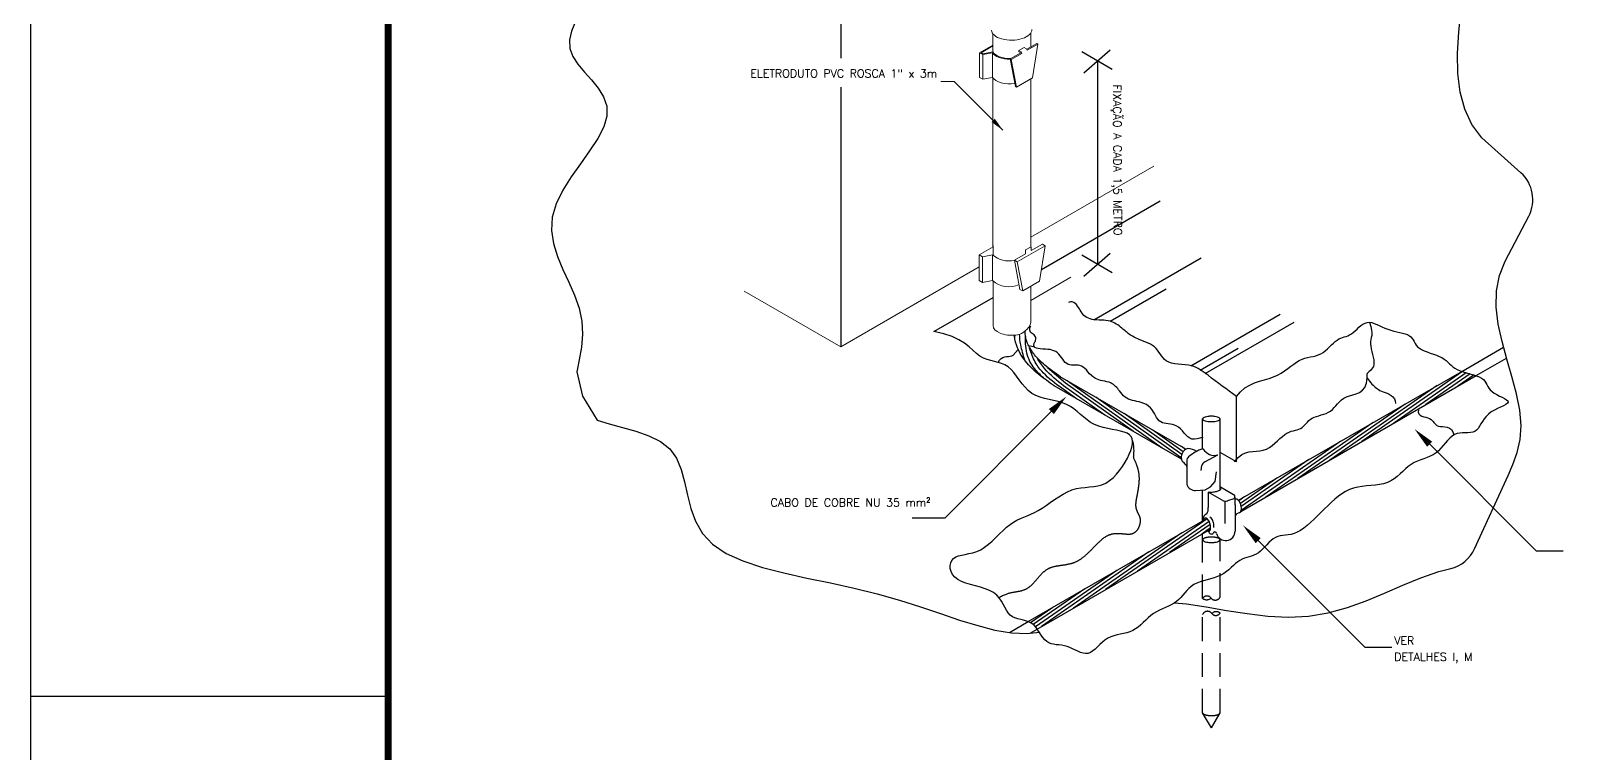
# Paper-space layout 'Layout4' of a CAD drawing. Header units: millimetres. Extents: x 16 to 267, y 19 to 196.
# Drawn here: x 16 to 80.3, y 105.2 to 135.4 of the extents above; entities that cross this region are included whole.
import ezdxf
from ezdxf.enums import TextEntityAlignment as Align

# ---------------------------------------------------------------- set-up
doc = ezdxf.new("R2010")
doc.units = ezdxf.units.MM
doc.linetypes.add('DASHED2', pattern=[9.525, 6.35, -3.175])
doc.linetypes.add('DASHEDX2', pattern=[1.5, 1, -0.5])
doc.layers.get('0').update_dxf_attribs({"lineweight": 25})
for name, color, linetype in [('C01', 1, 'Continuous'), ('C02', 42, 'Continuous'), ('C03', 7, 'Continuous')]:
    doc.layers.add(name, color=color, linetype=linetype)
doc.styles.add('80CL', font='romans.shx', dxfattribs={"height": 2})

psp = doc.layouts.new('Layout4')

# ---------------------------------------------------------------- linework, layer by layer
for p, q in [((16.019, 19.474), (16.019, 195.728)), ((16.019, 107.601), (30.955, 107.601))]:
    psp.add_line(p, q)
at = {"const_width": 0.299}
psp.add_lwpolyline([(30.955, 23.656), (30.955, 191.546), (262.774, 191.546), (262.774, 23.656)], close=True, dxfattribs=at)
at = {"layer": 'C01'}
for p, q in [((61.213, 133.799), (59.943, 134.532)), ((61.132, 134.609), (60.032, 133.64)), ((60.609, 134.148), (60.609, 125.647)), ((61.213, 125.299), (59.943, 126.032)), ((61.132, 126.109), (60.032, 125.139)), ((60.446, 123.336), (64.935, 125.927)), ((61.13, 123.275), (63.468, 124.625)), ((64.498, 121.403), (68.24, 123.563)), ((65.104, 121.09), (68.819, 123.235)), ((64.893, 121.227), (66.479, 122.143)), ((59.259, 120.679), (58.507, 121.324)), ((75.859, 121.164), (71.651, 118.239)), ((76.017, 121.116), (72.989, 119.012)), ((76.179, 121.071), (74.328, 119.785)), ((76.339, 121.025), (75.667, 120.557)), ((59.721, 120.033), (59.109, 120.468)), ((60.914, 119.344), (59.184, 120.573)), ((62.107, 118.655), (59.259, 120.679)), ((63.3, 117.967), (59.334, 120.785)), ((74.795, 120.582), (70.312, 117.466)), ((64.101, 117.556), (60.527, 120.096)), ((73.456, 119.809), (68.973, 116.693)), ((74.431, 119.856), (74.328, 119.785)), ((64.124, 117.699), (61.72, 119.407)), ((72.117, 119.036), (67.634, 115.92)), ((64.183, 117.816), (62.913, 118.718)), ((64.277, 117.908), (64.106, 118.029)), ((70.778, 118.263), (66.608, 115.364)), ((69.44, 117.49), (66.61, 115.523)), ((68.101, 116.717), (66.573, 115.655)), ((66.762, 115.944), (66.508, 115.767)), ((65.188, 115.007), (60.941, 112.055)), ((65.266, 114.904), (62.28, 112.828)), ((65.312, 114.779), (63.618, 113.601)), ((65.327, 114.632), (64.957, 114.374)), ((64.124, 114.425), (59.602, 111.282)), ((62.746, 113.626), (58.263, 110.51)), ((61.407, 112.853), (58.012, 110.492)), ((60.069, 112.08), (57.919, 110.586)), ((58.73, 111.307), (57.806, 110.665))]:
    psp.add_line(p, q, dxfattribs=at)
at = {"layer": 'C01', "linetype": 'DASHED2'}
for p, q in [((75.823, 121.176), (77.575, 122.187)), ((76.427, 120.996), (77.7, 121.731)), ((56.92, 110.262), (57.702, 110.713)), ((57.781, 110.231), (58.081, 110.404))]:
    psp.add_line(p, q, dxfattribs=at)
at = {"layer": 'C01', "linetype": 'DASHEDX2'}
for p, q in [((64.997, 111.682), (64.997, 114.132)), ((65.726, 111.74), (65.726, 114.132)), ((64.997, 106.899), (64.997, 111.016)), ((65.726, 106.899), (65.726, 111.074)), ((65.362, 106.267), (64.997, 106.899)), ((65.362, 106.267), (65.726, 106.899))]:
    psp.add_line(p, q, dxfattribs=at)
at = {"layer": 'C01'}
psp.add_lwpolyline([(63.824, 111.499), (64.316, 111.452), (65.144, 111.328), (65.994, 111.184), (66.856, 111.047), (67.721, 110.942), (68.58, 110.897), (69.423, 110.936), (70.244, 111.077), (71.044, 111.304), (71.827, 111.589), (72.597, 111.909), (73.359, 112.235), (74.115, 112.543), (74.872, 112.806), (75.366, 112.931, 0.227235), (76.362, 113.762), (77.76, 116.818), (77.962, 117.278), (78.141, 117.777), (78.268, 118.32), (78.313, 118.912), (78.255, 119.556), (78.115, 120.24), (77.924, 120.954), (77.712, 121.685), (77.511, 122.422), (77.35, 123.151), (77.261, 123.861), (77.273, 124.539), (77.408, 125.177), (77.643, 125.781), (78.625, 127.666, 0.342423), (78.298, 129.475), (76.671, 130.936), (76.253, 131.502), (75.952, 132.141), (75.758, 132.851), (75.66, 133.628), (75.646, 134.471), (75.703, 135.374), (75.806, 136.325)], format="xyb", dxfattribs=at)
for points in [[(38.78, 135.797), (38.623, 135.401), (38.534, 135.03), (38.542, 134.679), (38.667, 134.343), (38.884, 134.015), (39.157, 133.689), (39.45, 133.358), (39.726, 133.015), (39.951, 132.653), (40.088, 132.267), (40.101, 131.848), (39.968, 131.393), (39.713, 130.905), (39.376, 130.39), (38.995, 129.855), (38.609, 129.304), (38.257, 128.744), (37.977, 128.18), (37.808, 127.619), (37.776, 127.065), (37.863, 126.518), (38.034, 125.976), (38.26, 125.437), (38.506, 124.899), (38.743, 124.361), (38.937, 123.82), (39.057, 123.276), (39.081, 122.728), (39.031, 122.185), (38.938, 121.655), (38.835, 121.151)], [(38.835, 121.151), (39.073, 120.136), (39.688, 119.133), (40.194, 118.976), (40.745, 118.829), (41.309, 118.672), (41.851, 118.485), (42.336, 118.247), (42.73, 117.936), (43.012, 117.54), (43.205, 117.071), (43.344, 116.552), (43.467, 116.004), (43.609, 115.449), (43.806, 114.906), (44.094, 114.399), (44.509, 113.947), (45.077, 113.566), (45.781, 113.249), (46.596, 112.981), (47.494, 112.748), (48.449, 112.535), (49.436, 112.33), (50.427, 112.116), (51.396, 111.881), (52.322, 111.616), (53.202, 111.332), (54.039, 111.048), (54.836, 110.78), (55.594, 110.545), (56.317, 110.362), (57.007, 110.247), (57.666, 110.219), (58.171, 110.273)]]:
    psp.add_lwpolyline(points, dxfattribs=at)
at = {"layer": 'C01', "linetype": 'DASHEDX2'}
for points in [[(64.997, 114.132, -0.236645), (65.014, 114.166, -0.085557), (65.104, 114.212, -0.043156), (65.212, 114.236, -0.031861), (65.362, 114.245, -0.031861), (65.511, 114.236, -0.043156), (65.619, 114.212, -0.085557), (65.709, 114.166, -0.236645), (65.726, 114.132)], [(64.997, 106.899, 0.236645), (65.014, 106.865, 0.085557), (65.104, 106.82, 0.043156), (65.212, 106.796, 0.031861), (65.362, 106.787, 0.031861), (65.511, 106.796, 0.043156), (65.619, 106.82, 0.085557), (65.709, 106.865, 0.236645), (65.726, 106.899, 0.236645)]]:
    psp.add_lwpolyline(points, format="xyb", dxfattribs=at)
for centre, radius, start, end in [((65.177, 111.575), 0.209, 37.13817, 149.23764), ((65.159, 111.894), 0.267, 232.63443, 313.74139), ((65.523, 111.837), 0.225, 217.13817, 334.37216), ((65.2, 110.919), 0.225, 37.13817, 154.37216), ((65.564, 110.862), 0.267, 52.63443, 133.74139), ((65.546, 111.181), 0.209, 217.13817, 329.23764)]:
    psp.add_arc(centre, radius, start, end, dxfattribs=at)
at = {"layer": 'C01'}
psp.add_open_spline([(57.147, 122.584), (57.147, 122.618), (57.147, 122.652), (57.147, 122.686)], degree=3, dxfattribs=at)
psp.add_open_spline([(57.563, 121.65), (57.498, 121.859), (57.39, 122.21), (57.35, 122.578), (57.346, 122.728)], degree=3, knots=[0, 0, 0, 0, 0.145363, 0.2448986, 0.2448986, 0.2448986, 0.2448986], dxfattribs=at)
for points in [[(58.388, 120.861), (58.026, 121.229), (57.678, 121.834), (57.592, 122.63)], [(59.109, 120.468), (58.334, 121.114), (58.003, 121.553), (57.762, 122.144)], [(59.184, 120.573), (58.402, 121.281), (58.075, 121.739)]]:
    psp.add_spline(points, degree=3, dxfattribs=at)
at = {"layer": 'C02', "lineweight": 0}
for p, q in [((56.227, 135.295), (56.227, 134.528)), ((57.809, 135.313), (57.809, 134.732)), ((56.227, 133.438), (56.227, 126.38)), ((57.809, 133.4), (57.809, 126.374)), ((56.236, 126.441), (56.236, 126.03)), ((56.236, 124.95), (56.236, 123.083)), ((57.819, 124.733), (57.819, 123.31))]:
    psp.add_line(p, q, dxfattribs=at)
at = {"layer": 'C02', "lineweight": 0, "ltscale": 1.6}
for p, q in [((54.612, 133.293), (54.05, 133.293)), ((56.651, 131.254), (54.612, 133.293))]:
    psp.add_line(p, q, dxfattribs=at)
at = {"layer": 'C02'}
for p, q in [((58.257, 125.433), (63.226, 128.302)), ((53.763, 122.839), (56.236, 124.267)), ((57.978, 122.19), (57.729, 122.241)), ((64.297, 117.919), (59.047, 120.95)), ((66.49, 115.787), (75.823, 121.176)), ((66.591, 115.317), (76.427, 120.996)), ((64.109, 117.499), (58.791, 120.57)), ((66.405, 117.389), (66.405, 120.126)), ((54.216, 115.037), (58.671, 119.492)), ((64.997, 117.938), (64.997, 119.187)), ((65.726, 116.223), (65.726, 119.187)), ((65.082, 117.393), (65.635, 117.683)), ((66.405, 117.389), (65.726, 117.781)), ((78.94, 113.674), (74.485, 118.129)), ((64.335, 117.435), (64.335, 116.446)), ((64.935, 117.029), (64.96, 117.245)), ((64.997, 114.925), (64.997, 116.215)), ((65.224, 116.122), (65.224, 115.484)), ((65.81, 115.786), (65.234, 116.122)), ((66.284, 116.02), (65.741, 116.329)), ((65.918, 115.748), (65.918, 114.821)), ((66.045, 115.77), (66.313, 115.867)), ((66.349, 115.601), (66.349, 115.922)), ((66.349, 115.601), (66.349, 114.499)), ((54.216, 115.037), (52.862, 115.037)), ((57.702, 110.713), (65.166, 115.023)), ((58.081, 110.404), (65.321, 114.584)), ((64.997, 114.132), (64.997, 114.397)), ((71.772, 109.645), (67.318, 114.099)), ((78.94, 113.674), (80.065, 113.674)), ((71.772, 109.645), (72.897, 109.645))]:
    psp.add_line(p, q, dxfattribs=at)
for points in [[(66.405, 120.126), (66.578, 120.326), (66.766, 120.48), (66.964, 120.598), (67.168, 120.689), (67.374, 120.76), (67.576, 120.821), (67.772, 120.879), (67.955, 120.943), (68.124, 121.02), (68.279, 121.107), (68.421, 121.201), (68.555, 121.298), (68.681, 121.393), (68.801, 121.483), (68.918, 121.564), (69.034, 121.632), (69.151, 121.684), (69.268, 121.723), (69.384, 121.753), (69.499, 121.779), (69.612, 121.803), (69.722, 121.83), (69.829, 121.864), (69.932, 121.909), (70.03, 121.968), (70.123, 122.039), (70.212, 122.116), (70.298, 122.198), (70.38, 122.279), (70.461, 122.357), (70.539, 122.427), (70.616, 122.486), (70.691, 122.531), (70.766, 122.565), (70.841, 122.591), (70.915, 122.614), (70.989, 122.637), (71.063, 122.663), (71.138, 122.697), (71.214, 122.742), (71.291, 122.801), (71.369, 122.87), (71.448, 122.944), (71.529, 123.018), (71.612, 123.088), (71.698, 123.149), (71.786, 123.195), (71.876, 123.222), (71.97, 123.227), (72.067, 123.212), (72.168, 123.181), (72.272, 123.138), (72.38, 123.088), (72.492, 123.035), (72.609, 122.982), (72.731, 122.934), (72.857, 122.894), (72.986, 122.861), (73.113, 122.832), (73.237, 122.805), (73.355, 122.777), (73.463, 122.747), (73.559, 122.711), (73.639, 122.667), (73.703, 122.615), (73.754, 122.554), (73.797, 122.488), (73.836, 122.418), (73.876, 122.346), (73.923, 122.276), (73.982, 122.207), (74.056, 122.144), (74.15, 122.087), (74.26, 122.036), (74.382, 121.988), (74.51, 121.943), (74.641, 121.898), (74.768, 121.852), (74.888, 121.803), (74.996, 121.749), (75.089, 121.69), (75.169, 121.627), (75.24, 121.561), (75.309, 121.494), (75.378, 121.428), (75.453, 121.363), (75.538, 121.303), (75.637, 121.248), (75.754, 121.199), (75.885, 121.155), (76.023, 121.114), (76.165, 121.075), (76.304, 121.036), (76.435, 120.994), (76.553, 120.948), (76.652, 120.895), (76.73, 120.835), (76.789, 120.769), (76.835, 120.698), (76.875, 120.624), (76.915, 120.549), (76.96, 120.473), (77.017, 120.4), (77.091, 120.329), (77.185, 120.264), (77.293, 120.202), (77.408, 120.145), (77.519, 120.091), (77.619, 120.039), (77.699, 119.989), (77.75, 119.94), (77.764, 119.892), (77.734, 119.843), (77.667, 119.794), (77.57, 119.741), (77.452, 119.685), (77.322, 119.623), (77.188, 119.554), (77.058, 119.477), (76.941, 119.39), (76.843, 119.293), (76.761, 119.189), (76.691, 119.083), (76.63, 118.979), (76.572, 118.881), (76.513, 118.792), (76.449, 118.719), (76.375, 118.664), (76.288, 118.631), (76.19, 118.614), (76.084, 118.609), (75.971, 118.608), (75.856, 118.607), (75.741, 118.598), (75.628, 118.576), (75.52, 118.536), (75.419, 118.472), (75.325, 118.389), (75.233, 118.291), (75.143, 118.184), (75.052, 118.072), (74.958, 117.962), (74.858, 117.859), (74.751, 117.767), (74.634, 117.691), (74.509, 117.628), (74.379, 117.573), (74.244, 117.523), (74.109, 117.474), (73.974, 117.421), (73.842, 117.36), (73.714, 117.287), (73.593, 117.2), (73.476, 117.101), (73.361, 116.995), (73.245, 116.888), (73.126, 116.783), (73, 116.685), (72.866, 116.599), (72.72, 116.529), (72.562, 116.479), (72.392, 116.444), (72.214, 116.421), (72.03, 116.404), (71.844, 116.387), (71.658, 116.367), (71.476, 116.337), (71.299, 116.294), (71.131, 116.233), (70.971, 116.154), (70.817, 116.061), (70.668, 115.954), (70.522, 115.835), (70.378, 115.707), (70.236, 115.571), (70.092, 115.429), (69.947, 115.284), (69.801, 115.138), (69.654, 114.995), (69.508, 114.858), (69.364, 114.732), (69.222, 114.619), (69.083, 114.523), (68.949, 114.447), (68.819, 114.394), (68.694, 114.36), (68.574, 114.338), (68.459, 114.324), (68.348, 114.313), (68.241, 114.297), (68.139, 114.273), (68.041, 114.234), (67.946, 114.176), (67.855, 114.104), (67.766, 114.02), (67.679, 113.929), (67.592, 113.837), (67.504, 113.747), (67.416, 113.665), (67.325, 113.593), (67.231, 113.537), (67.135, 113.492), (67.038, 113.456), (66.94, 113.425), (66.842, 113.395), (66.745, 113.362), (66.649, 113.323), (66.555, 113.273), (66.464, 113.21), (66.375, 113.137), (66.284, 113.056), (66.191, 112.971), (66.093, 112.885), (65.989, 112.802), (65.877, 112.723), (65.754, 112.654), (65.62, 112.595), (65.478, 112.545), (65.331, 112.502), (65.181, 112.46), (65.033, 112.418), (64.89, 112.373), (64.755, 112.321), (64.632, 112.259), (64.523, 112.185), (64.426, 112.101), (64.337, 112.01), (64.253, 111.914), (64.171, 111.818), (64.088, 111.724), (64.001, 111.635), (63.906, 111.554), (63.8, 111.483), (63.686, 111.42), (63.566, 111.363), (63.441, 111.307), (63.314, 111.252), (63.187, 111.192), (63.063, 111.127), (62.944, 111.052), (62.831, 110.967), (62.723, 110.873), (62.619, 110.775), (62.515, 110.675), (62.412, 110.578), (62.305, 110.486), (62.195, 110.405), (62.079, 110.337), (61.955, 110.285), (61.825, 110.245), (61.691, 110.213), (61.555, 110.185), (61.419, 110.156), (61.285, 110.121), (61.155, 110.076), (61.031, 110.017), (60.915, 109.94), (60.805, 109.851), (60.701, 109.755), (60.6, 109.658), (60.502, 109.567), (60.405, 109.487), (60.308, 109.425), (60.209, 109.387), (60.107, 109.377), (60.003, 109.392), (59.896, 109.425), (59.787, 109.471), (59.676, 109.525), (59.563, 109.581), (59.448, 109.633), (59.333, 109.675), (59.216, 109.705), (59.1, 109.724), (58.985, 109.737), (58.873, 109.749), (58.765, 109.764), (58.662, 109.788), (58.566, 109.824), (58.478, 109.878), (58.398, 109.952), (58.324, 110.043), (58.254, 110.145), (58.184, 110.253), (58.112, 110.362), (58.036, 110.465), (57.952, 110.558), (57.858, 110.636), (57.752, 110.695), (57.637, 110.738), (57.515, 110.771), (57.392, 110.8), (57.27, 110.831), (57.153, 110.869), (57.045, 110.919), (56.95, 110.988), (56.869, 111.08), (56.798, 111.189), (56.731, 111.312), (56.663, 111.442), (56.587, 111.574), (56.498, 111.703), (56.389, 111.823), (56.255, 111.928), (56.093, 112.015), (55.908, 112.086), (55.707, 112.148), (55.499, 112.204), (55.293, 112.26), (55.095, 112.32), (54.915, 112.389), (54.76, 112.472), (54.636, 112.573), (54.544, 112.687), (54.482, 112.81), (54.45, 112.935), (54.446, 113.058), (54.468, 113.173), (54.516, 113.275), (54.589, 113.358), (54.684, 113.419), (54.799, 113.463), (54.93, 113.496), (55.075, 113.524), (55.23, 113.554), (55.391, 113.593), (55.556, 113.646), (55.721, 113.721), (55.884, 113.822), (56.044, 113.945), (56.201, 114.083), (56.356, 114.23), (56.508, 114.379), (56.657, 114.524), (56.805, 114.66), (56.95, 114.778), (57.093, 114.876), (57.236, 114.955), (57.378, 115.023), (57.522, 115.082), (57.667, 115.14), (57.815, 115.202), (57.968, 115.271), (58.125, 115.355), (58.288, 115.455), (58.457, 115.569), (58.63, 115.691), (58.806, 115.815), (58.986, 115.935), (59.168, 116.047), (59.351, 116.143), (59.536, 116.219), (59.72, 116.272), (59.903, 116.305), (60.085, 116.327), (60.265, 116.343), (60.442, 116.363), (60.614, 116.392), (60.783, 116.438), (60.946, 116.508), (61.103, 116.606), (61.253, 116.731), (61.394, 116.875), (61.526, 117.035), (61.646, 117.204), (61.754, 117.377), (61.849, 117.549), (61.929, 117.714), (61.993, 117.868), (62.039, 118.01), (62.065, 118.139), (62.071, 118.256), (62.053, 118.359), (62.01, 118.45), (61.941, 118.526), (61.844, 118.589), (61.717, 118.639), (61.567, 118.679), (61.398, 118.714), (61.216, 118.747), (61.027, 118.783), (60.837, 118.827), (60.651, 118.882), (60.476, 118.952), (60.315, 119.042), (60.166, 119.146), (60.026, 119.259), (59.89, 119.378), (59.754, 119.496), (59.615, 119.608), (59.469, 119.71), (59.311, 119.796), (59.14, 119.862), (58.958, 119.914), (58.769, 119.957), (58.577, 119.997), (58.386, 120.041), (58.199, 120.094), (58.022, 120.164), (57.858, 120.255), (57.71, 120.372), (57.575, 120.509), (57.451, 120.66), (57.333, 120.818), (57.219, 120.974), (57.105, 121.122), (56.988, 121.255), (56.864, 121.365), (56.732, 121.447), (56.591, 121.507), (56.444, 121.552), (56.293, 121.589), (56.14, 121.626), (55.987, 121.671), (55.836, 121.731), (55.689, 121.813), (55.546, 121.923), (55.398, 122.055), (55.233, 122.2), (55.04, 122.35), (54.808, 122.497), (54.526, 122.633), (54.182, 122.749), (53.763, 122.839)], [(71.97, 123.227), (72.028, 123.05), (72.058, 122.904), (72.067, 122.782), (72.061, 122.679), (72.046, 122.587), (72.029, 122.502), (72.015, 122.417), (72.01, 122.326), (72.019, 122.224), (72.039, 122.114), (72.066, 121.999), (72.096, 121.881), (72.124, 121.766), (72.146, 121.655), (72.157, 121.552), (72.154, 121.461), (72.133, 121.384), (72.098, 121.319), (72.054, 121.265), (72.005, 121.217), (71.955, 121.174), (71.911, 121.132), (71.876, 121.09), (71.855, 121.045), (71.852, 120.994), (71.865, 120.939), (71.892, 120.88), (71.928, 120.82), (71.973, 120.761), (72.022, 120.702), (72.073, 120.647), (72.122, 120.596), (72.169, 120.551), (72.213, 120.511), (72.257, 120.475), (72.302, 120.442), (72.352, 120.412), (72.406, 120.382), (72.468, 120.354), (72.539, 120.324), (72.62, 120.293), (72.706, 120.258), (72.794, 120.216), (72.877, 120.166), (72.95, 120.104), (73.009, 120.029), (73.048, 119.938), (73.062, 119.828)], [(56.444, 121.552), (56.505, 121.648), (56.574, 121.714), (56.648, 121.756), (56.724, 121.779), (56.802, 121.792), (56.878, 121.8), (56.95, 121.809), (57.017, 121.827), (57.076, 121.857), (57.29, 122.095)], [(66.331, 117.394), (66.478, 117.576), (66.629, 117.698), (66.783, 117.774), (66.937, 117.814), (67.091, 117.832), (67.242, 117.84), (67.388, 117.849), (67.528, 117.874), (67.66, 117.923), (67.785, 117.992), (67.904, 118.078), (68.017, 118.173), (68.124, 118.272), (68.228, 118.369), (68.328, 118.459), (68.425, 118.536), (68.52, 118.595), (68.613, 118.639), (68.702, 118.671), (68.789, 118.696), (68.871, 118.717), (68.948, 118.737), (69.021, 118.761), (69.088, 118.792), (69.149, 118.833), (69.207, 118.883), (69.262, 118.939), (69.317, 118.998), (69.375, 119.058), (69.436, 119.116), (69.504, 119.171), (69.579, 119.219), (69.664, 119.259), (69.756, 119.293), (69.854, 119.323), (69.955, 119.353), (70.056, 119.384), (70.155, 119.42), (70.25, 119.464), (70.338, 119.518), (70.418, 119.584), (70.493, 119.659), (70.565, 119.741), (70.638, 119.824), (70.716, 119.907), (70.802, 119.984), (70.899, 120.053), (71.011, 120.111), (71.139, 120.155), (71.277, 120.194), (71.417, 120.238), (71.551, 120.298), (71.671, 120.384), (71.77, 120.507), (71.839, 120.677), (71.87, 120.905)], [(74.017, 119.574), (74.009, 119.476), (74.034, 119.402), (74.086, 119.348), (74.156, 119.309), (74.238, 119.279), (74.324, 119.255), (74.408, 119.232), (74.483, 119.204), (74.542, 119.169), (74.589, 119.127), (74.628, 119.082), (74.663, 119.035), (74.699, 118.99), (74.739, 118.95), (74.789, 118.916), (74.852, 118.891), (74.932, 118.877), (75.024, 118.868), (75.121, 118.857), (75.219, 118.836), (75.312, 118.8), (75.393, 118.741), (75.457, 118.651), (75.497, 118.525)], [(56.486, 111.716), (56.539, 111.748), (56.589, 111.775), (56.635, 111.799), (56.679, 111.819), (56.719, 111.837), (56.756, 111.852), (56.792, 111.865), (56.825, 111.876), (56.856, 111.887), (56.886, 111.896), (56.914, 111.904), (56.941, 111.911), (56.967, 111.918), (56.993, 111.924), (57.017, 111.93), (57.042, 111.935), (57.066, 111.94), (57.089, 111.944), (57.113, 111.949), (57.136, 111.953), (57.16, 111.957), (57.183, 111.961), (57.205, 111.965), (57.228, 111.969), (57.25, 111.972), (57.272, 111.976), (57.294, 111.98), (57.316, 111.984), (57.337, 111.988), (57.358, 111.992), (57.379, 111.997), (57.4, 112.002), (57.42, 112.007), (57.44, 112.012), (57.46, 112.017), (57.48, 112.023), (57.499, 112.029), (57.519, 112.036), (57.538, 112.043), (57.556, 112.05), (57.575, 112.058), (57.593, 112.066), (57.611, 112.075), (57.629, 112.084), (57.646, 112.094), (57.663, 112.104), (57.68, 112.114), (57.697, 112.125), (57.714, 112.136), (57.73, 112.147), (57.746, 112.159), (57.762, 112.172), (57.778, 112.184), (57.794, 112.197), (57.809, 112.21), (57.825, 112.224), (57.84, 112.238), (57.855, 112.252), (57.87, 112.266), (57.885, 112.281), (57.9, 112.295), (57.914, 112.31), (57.929, 112.325), (57.943, 112.341), (57.957, 112.356), (57.972, 112.372), (57.986, 112.387), (58, 112.403), (58.014, 112.419), (58.028, 112.435), (58.042, 112.451), (58.055, 112.467), (58.069, 112.483), (58.083, 112.5), (58.097, 112.516), (58.111, 112.532), (58.124, 112.548), (58.138, 112.564), (58.152, 112.58), (58.166, 112.596), (58.18, 112.612), (58.194, 112.627), (58.208, 112.643), (58.222, 112.658), (58.236, 112.674), (58.25, 112.689), (58.264, 112.704), (58.278, 112.719), (58.292, 112.733), (58.307, 112.747), (58.321, 112.762), (58.336, 112.775), (58.351, 112.789), (58.366, 112.802), (58.381, 112.815), (58.396, 112.828), (58.411, 112.84), (58.427, 112.852), (58.442, 112.864), (58.458, 112.875), (58.474, 112.886), (58.49, 112.896), (58.506, 112.907), (58.523, 112.916), (58.539, 112.926), (58.556, 112.934), (58.573, 112.943), (58.59, 112.951), (58.608, 112.959), (58.625, 112.966), (58.643, 112.973), (58.661, 112.98), (58.679, 112.986), (58.697, 112.992), (58.715, 112.998), (58.734, 113.004), (58.753, 113.009), (58.771, 113.014), (58.79, 113.018), (58.809, 113.023), (58.829, 113.027), (58.848, 113.031), (58.868, 113.035), (58.887, 113.039), (58.907, 113.042), (58.927, 113.046), (58.947, 113.049), (58.967, 113.052), (58.987, 113.055), (59.007, 113.058), (59.027, 113.061), (59.048, 113.064), (59.068, 113.067), (59.089, 113.07), (59.11, 113.073), (59.13, 113.076), (59.151, 113.079), (59.172, 113.082), (59.193, 113.085), (59.214, 113.088), (59.235, 113.091), (59.256, 113.094), (59.277, 113.098), (59.298, 113.101), (59.319, 113.105), (59.34, 113.109), (59.361, 113.113), (59.382, 113.117), (59.404, 113.122), (59.425, 113.127), (59.446, 113.132), (59.467, 113.137), (59.488, 113.142), (59.509, 113.148), (59.531, 113.154), (59.552, 113.161), (59.573, 113.167), (59.594, 113.174), (59.615, 113.182), (59.636, 113.19), (59.657, 113.198), (59.678, 113.206), (59.699, 113.216), (59.719, 113.225), (59.74, 113.235), (59.761, 113.245), (59.781, 113.256), (59.802, 113.267), (59.822, 113.279), (59.843, 113.291), (59.863, 113.304), (59.883, 113.317), (59.904, 113.33), (59.924, 113.344), (59.944, 113.359), (59.964, 113.373), (59.984, 113.389), (60.004, 113.404), (60.023, 113.42), (60.043, 113.436), (60.063, 113.452), (60.082, 113.469), (60.102, 113.486), (60.121, 113.503), (60.141, 113.521), (60.16, 113.539), (60.18, 113.557), (60.199, 113.575), (60.218, 113.593), (60.237, 113.611), (60.256, 113.63), (60.275, 113.649), (60.294, 113.668), (60.313, 113.687), (60.332, 113.706), (60.351, 113.725), (60.37, 113.744), (60.389, 113.763), (60.407, 113.782), (60.426, 113.801), (60.445, 113.82), (60.463, 113.839), (60.482, 113.858), (60.5, 113.877), (60.519, 113.896), (60.537, 113.914), (60.556, 113.933), (60.574, 113.951), (60.593, 113.969), (60.611, 113.987), (60.629, 114.005), (60.648, 114.023), (60.666, 114.04), (60.684, 114.057), (60.702, 114.074), (60.721, 114.091), (60.739, 114.107), (60.757, 114.123), (60.775, 114.138), (60.793, 114.154), (60.811, 114.168), (60.829, 114.183), (60.848, 114.197), (60.866, 114.211), (60.884, 114.224), (60.902, 114.237), (60.92, 114.249), (60.938, 114.261), (60.956, 114.272), (60.974, 114.283), (60.992, 114.293), (61.01, 114.303), (61.028, 114.312), (61.046, 114.321), (61.064, 114.329), (61.082, 114.337), (61.1, 114.344), (61.118, 114.35), (61.136, 114.357), (61.154, 114.362), (61.172, 114.368), (61.19, 114.373), (61.207, 114.377), (61.225, 114.381), (61.243, 114.385), (61.261, 114.388), (61.278, 114.391), (61.296, 114.393), (61.314, 114.395), (61.331, 114.397), (61.349, 114.399), (61.366, 114.4), (61.384, 114.401), (61.401, 114.401), (61.418, 114.402), (61.435, 114.402), (61.452, 114.402), (61.469, 114.402), (61.486, 114.401), (61.503, 114.401), (61.52, 114.4), (61.537, 114.399), (61.554, 114.398), (61.57, 114.397), (61.587, 114.396), (61.603, 114.394), (61.619, 114.393), (61.635, 114.391), (61.651, 114.39), (61.667, 114.388), (61.683, 114.387), (61.699, 114.385), (61.714, 114.384), (61.73, 114.382), (61.745, 114.381), (61.76, 114.379), (61.775, 114.378), (61.79, 114.377), (61.805, 114.375), (61.82, 114.374), (61.835, 114.374), (61.849, 114.373), (61.863, 114.372), (61.877, 114.372), (61.891, 114.372), (61.905, 114.372), (61.919, 114.372), (61.932, 114.373), (61.945, 114.373), (61.959, 114.374), (61.972, 114.376), (61.984, 114.377), (61.997, 114.379), (62.01, 114.381), (62.022, 114.384), (62.034, 114.387), (62.046, 114.39), (62.058, 114.394), (62.069, 114.397), (62.08, 114.402), (62.092, 114.406), (62.103, 114.411), (62.113, 114.416), (62.124, 114.422), (62.134, 114.428), (62.145, 114.434), (62.155, 114.44), (62.164, 114.447), (62.174, 114.454), (62.183, 114.461), (62.193, 114.468), (62.202, 114.476), (62.211, 114.484), (62.219, 114.492), (62.228, 114.501), (62.236, 114.509), (62.244, 114.518), (62.252, 114.527), (62.26, 114.537), (62.267, 114.546), (62.274, 114.556), (62.281, 114.565), (62.288, 114.575), (62.295, 114.585), (62.301, 114.596), (62.308, 114.606), (62.314, 114.617), (62.319, 114.627), (62.325, 114.638), (62.331, 114.649), (62.336, 114.66), (62.341, 114.671), (62.346, 114.682), (62.35, 114.693), (62.355, 114.704), (62.359, 114.715), (62.363, 114.727), (62.367, 114.738), (62.37, 114.749), (62.374, 114.761), (62.377, 114.772), (62.38, 114.784), (62.383, 114.795), (62.385, 114.806), (62.388, 114.818), (62.39, 114.829), (62.392, 114.84), (62.393, 114.851), (62.395, 114.863), (62.396, 114.874), (62.397, 114.885), (62.398, 114.896), (62.398, 114.907), (62.399, 114.917), (62.399, 114.928), (62.399, 114.939), (62.399, 114.949), (62.398, 114.959), (62.398, 114.969), (62.397, 114.98), (62.396, 114.989), (62.395, 114.999), (62.393, 115.009), (62.391, 115.019), (62.39, 115.028), (62.388, 115.037), (62.385, 115.046), (62.383, 115.056), (62.38, 115.065), (62.378, 115.073), (62.375, 115.082), (62.372, 115.091), (62.369, 115.1), (62.366, 115.108), (62.362, 115.117), (62.359, 115.125), (62.355, 115.133), (62.352, 115.142), (62.348, 115.15), (62.344, 115.158), (62.34, 115.167), (62.336, 115.175), (62.332, 115.183), (62.328, 115.191), (62.324, 115.2), (62.32, 115.208), (62.316, 115.216), (62.312, 115.224), (62.308, 115.233), (62.303, 115.241), (62.299, 115.249), (62.295, 115.258), (62.291, 115.266), (62.287, 115.275), (62.283, 115.283), (62.279, 115.292), (62.275, 115.301), (62.271, 115.31), (62.267, 115.319), (62.263, 115.328), (62.259, 115.337), (62.255, 115.346), (62.252, 115.356), (62.248, 115.365), (62.245, 115.375), (62.241, 115.385), (62.238, 115.394), (62.235, 115.405), (62.232, 115.415), (62.23, 115.425), (62.227, 115.436), (62.224, 115.447), (62.222, 115.458), (62.22, 115.469), (62.218, 115.48), (62.216, 115.492), (62.215, 115.503), (62.213, 115.515), (62.212, 115.528), (62.211, 115.54), (62.21, 115.553), (62.21, 115.566), (62.209, 115.579), (62.209, 115.592), (62.209, 115.606), (62.21, 115.62), (62.21, 115.634), (62.211, 115.648), (62.212, 115.663), (62.213, 115.678), (62.214, 115.693), (62.216, 115.708), (62.218, 115.724), (62.22, 115.739), (62.222, 115.755), (62.224, 115.772), (62.226, 115.788), (62.229, 115.805), (62.232, 115.821), (62.234, 115.838), (62.237, 115.856), (62.24, 115.873), (62.243, 115.891), (62.246, 115.908), (62.25, 115.926), (62.253, 115.944), (62.257, 115.963), (62.26, 115.981), (62.263, 116), (62.267, 116.018), (62.271, 116.037), (62.274, 116.056), (62.278, 116.075), (62.281, 116.094), (62.285, 116.114), (62.289, 116.133), (62.292, 116.153), (62.296, 116.172), (62.299, 116.192), (62.303, 116.212), (62.306, 116.232), (62.31, 116.252), (62.313, 116.272), (62.316, 116.293), (62.319, 116.313), (62.322, 116.333), (62.325, 116.354), (62.328, 116.374), (62.331, 116.395), (62.333, 116.415), (62.336, 116.436), (62.338, 116.457), (62.34, 116.478), (62.342, 116.498), (62.344, 116.519), (62.346, 116.54), (62.347, 116.561), (62.348, 116.582), (62.349, 116.603), (62.35, 116.624), (62.351, 116.644), (62.351, 116.665), (62.351, 116.686), (62.351, 116.707), (62.351, 116.728), (62.35, 116.749), (62.349, 116.769), (62.348, 116.79), (62.347, 116.811), (62.345, 116.832), (62.343, 116.852), (62.341, 116.873), (62.338, 116.894), (62.335, 116.914), (62.332, 116.935), (62.329, 116.955), (62.325, 116.976), (62.321, 116.996), (62.317, 117.017), (62.312, 117.037), (62.308, 117.057), (62.303, 117.078), (62.297, 117.098), (62.292, 117.119), (62.286, 117.139), (62.279, 117.159), (62.273, 117.179), (62.266, 117.2), (62.259, 117.22), (62.252, 117.24), (62.245, 117.26), (62.237, 117.281), (62.229, 117.301), (62.22, 117.321), (62.212, 117.341), (62.203, 117.362), (62.194, 117.382), (62.184, 117.402), (62.175, 117.422), (62.165, 117.442), (62.154, 117.463), (62.145, 117.484), (62.135, 117.505), (62.127, 117.529), (62.12, 117.554), (62.116, 117.582), (62.113, 117.613), (62.114, 117.648), (62.117, 117.687), (62.122, 117.733), (62.127, 117.787), (62.129, 117.853), (62.127, 117.932), (62.118, 118.028), (62.101, 118.142), (62.074, 118.277)], [(64.7, 116.198), (64.91, 116.207), (65.103, 116.225), (65.322, 116.353), (65.524, 116.573), (65.579, 116.976)]]:
    psp.add_lwpolyline(points, dxfattribs=at)
psp.add_lwpolyline([(64.997, 119.187, 0.236645), (65.014, 119.153, 0.085557), (65.104, 119.107, 0.043156), (65.212, 119.084, 0.031861), (65.362, 119.074, 0.031861), (65.511, 119.084, 0.043156), (65.619, 119.107, 0.085557), (65.709, 119.153, 0.236645), (65.726, 119.187, 0.236645), (65.709, 119.221, 0.085557), (65.619, 119.267, 0.043156), (65.511, 119.29, 0.031861), (65.362, 119.3, 0.031861), (65.212, 119.29, 0.043156), (65.104, 119.267, 0.085557), (65.014, 119.221, 0.236645)], format="xyb", close=True, dxfattribs=at)
for points in [[(64.257, 117.893, 0.057952), (64.202, 117.841, 0.068674), (64.138, 117.736, 0.068674), (64.104, 117.617, 0.094064), (64.11, 117.495, 0.032944)], [(64.375, 117.944, 0.138403), (64.257, 117.893, 0.080567)], [(64.11, 117.495, 0.023838), (64.117, 117.474, 0.202617)], [(64.997, 114.132, 0.236645), (65.014, 114.098, 0.085557), (65.104, 114.053, 0.043156), (65.212, 114.029, 0.031861), (65.362, 114.02, 0.031861), (65.511, 114.029, 0.043156), (65.619, 114.053, 0.085557), (65.709, 114.098, 0.236645), (65.726, 114.132)]]:
    psp.add_lwpolyline(points, format="xyb", dxfattribs=at)
for centre, radius, start, end in [((64.365, 117.232), 0.712, 57.34148, 89.23023), ((65.569, 116.266), 1.767, 108.87164, 130.97269), ((65.004, 117.917), 0.0216, 30.67725, 108.87164), ((65.489, 118.205), 0.542, 210.67725, 285.59136), ((64.292, 117.527), 0.182, 196.97744, 231.09017), ((63.88, 116.972), 0.509, 26.02537, 54.27646), ((64.551, 117.437), 0.216, 130.97269, 180.38574), ((65.242, 117.136), 0.302, 121.80187, 158.9528), ((64.687, 116.57), 0.373, 199.55169, 272.0083), ((65.234, 117.892), 1.77, 269.6946, 270), ((65.234, 117.892), 1.77, 270, 277.0835), ((65.333, 117.09), 0.962, 277.0835, 286.69924), ((65.484, 116.589), 0.439, 286.69924, 305.91446), ((65.484, 115.974), 0.439, 54.08554, 56.43687), ((65.706, 116.281), 0.0591, 0, 54.08554), ((65.706, 116.281), 0.0591, 305.91446, 360), ((65.942, 115.992), 0.245, 237.34405, 294.82251), ((66.266, 115.938), 0.0839, 303.27358, 77.87146), ((66.396, 115.754), 0.0804, 105.11082, 122.20958), ((66.396, 115.754), 0.0804, 65.80307, 105.11082), ((66.342, 115.633), 0.213, 41.94706, 65.80307), ((66.229, 115.532), 0.365, 26.94663, 41.94706), ((65.242, 115.007), 0.225, 106.98002, 191.05834), ((64.846, 115.418), 0.384, 329.42032, 9.99895), ((66.566, 115.023), 0.239, 98.76322, 153.41949), ((66.509, 115.337), 0.0804, 285.11082, 324.41857), ((66.033, 115.432), 0.584, 15.11082, 26.94663), ((66.401, 115.414), 0.213, 324.41857, 348.27458), ((66.033, 115.432), 0.584, 3.27501, 15.11082), ((66.253, 115.445), 0.365, 348.27458, 3.27501), ((65.107, 114.964), 0.0804, 105.11082, 144.41857), ((65.107, 114.964), 0.0804, 65.80307, 105.11082), ((65.053, 114.843), 0.213, 41.94706, 65.80307), ((64.94, 114.741), 0.365, 26.94663, 41.94706), ((65.252, 114.514), 0.036, 177.01991, 336.99486), ((65.36, 114.49), 0.115, 185.97721, 315.33502), ((64.744, 114.642), 0.584, 15.11082, 26.94663), ((65.112, 114.624), 0.213, 324.41857, 348.27458), ((65.193, 114.908), 0.213, 41.94706, 59.33615), ((64.744, 114.642), 0.584, 3.27501, 15.11082), ((64.963, 114.654), 0.365, 348.27458, 3.27501), ((65.08, 114.807), 0.365, 26.94663, 41.94706), ((64.884, 114.707), 0.584, 15.11082, 26.94663), ((65.509, 114.395), 0.0687, 6.23061, 168.19116), ((64.884, 114.707), 0.584, 3.27501, 15.11082), ((65.104, 114.719), 0.365, 348.8072, 3.27501), ((65.957, 114.494), 0.392, 193.61657, 0.70942)]:
    psp.add_arc(centre, radius, start, end, dxfattribs=at)
at = {"layer": 'C02', "lineweight": 0}
psp.add_ellipse((57.028, 123.078), major_axis=(-0.791, 0.006), ratio=0.500619, start_param=0.003192, end_param=1.786125, dxfattribs=at)
at = {"layer": 'C02', "lineweight": 0, "extrusion": (0, 0, -1)}
psp.add_ellipse((57.36, 123.078), major_axis=(0.43, 0.301), ratio=0.581893, start_param=0.24565, end_param=2.324059, dxfattribs=at)
at = {"layer": 'C02'}
for points in [[(66.405, 120.126), (65.223, 121.01), (64.54, 121.407), (63.47, 121.618), (62.983, 122.203), (62.618, 122.397), (61.985, 122.69), (61.615, 122.984), (61.14, 123.272), (60.378, 123.347), (60.086, 123.469), (59.769, 123.907), (59.55, 124.078), (59.385, 124.06)], [(65.007, 118.425), (64.545, 118.347), (63.895, 118.899), (63.246, 119.061), (62.823, 119.646), (62.434, 119.873), (61.752, 120.1), (61.525, 120.36), (61.167, 120.685), (60.81, 120.782), (60.519, 120.877), (60.201, 121.162), (59.933, 121.399), (59.381, 121.464), (58.927, 121.951), (58.62, 122.083), (58.212, 122.114), (57.949, 122.231), (57.96, 122.356), (58.017, 122.471), (57.985, 122.666), (57.835, 122.788), (57.767, 122.936), (57.79, 123.023), (57.82, 123.076)]]:
    psp.add_spline(points, degree=3, dxfattribs=at)
for points, knots in [([(59.056, 120.944), (58.94, 121.026), (58.713, 121.187), (58.413, 121.42), (58.165, 121.645), (58.014, 121.811), (57.887, 121.974), (57.782, 122.13), (57.681, 122.33), (57.626, 122.487), (57.597, 122.617), (57.583, 122.732), (57.581, 122.82), (57.581, 122.863)], [0, 0, 0, 0, 1.17688, 2.353759, 3.379004, 4.310533, 4.526274, 5.408991, 6.166675, 6.842957, 7.245046, 7.755096, 8.192101, 8.192101, 8.192101, 8.192101]), ([(58.791, 120.57), (58.357, 120.878), (57.645, 121.383), (57.183, 122.244), (57.134, 122.631), (57.129, 122.685)], [0, 0, 0, 0, 0.3515732, 0.5782548, 0.6148504, 0.6148504, 0.6148504, 0.6148504])]:
    psp.add_open_spline(points, degree=3, knots=knots, dxfattribs=at)
at = {"layer": 'C02', "lineweight": 0, "ltscale": 1.6}
psp.add_solid([(56.31, 131.738), (56.172, 131.601), (56.651, 131.254)], dxfattribs=at)
at = {"layer": 'C02'}
for points in [[(58.778, 119.386), (58.565, 119.598), (59.307, 120.13)], [(74.379, 118.023), (74.592, 118.235), (73.85, 118.767)], [(67.211, 113.993), (67.424, 114.205), (66.682, 114.738)]]:
    psp.add_solid(points, dxfattribs=at)
at = {"layer": 'C03'}
for p, q in [((49.872, 139.681), (49.872, 134.274)), ((49.872, 133.058), (49.872, 122.204))]:
    psp.add_line(p, q, dxfattribs=at)
at = {"layer": 'C03', "lineweight": 0}
for p, q in [((56.227, 134.816), (55.673, 134.496)), ((55.673, 134.496), (55.673, 133.467)), ((55.806, 134.419), (55.673, 134.496)), ((56.227, 134.779), (55.737, 134.496)), ((55.812, 134.453), (55.737, 134.496)), ((55.806, 134.419), (56.207, 134.494)), ((55.806, 134.419), (55.806, 133.389)), ((55.812, 134.453), (56.224, 134.53)), ((56.207, 134.494), (56.207, 133.467)), ((56.949, 134.235), (57.394, 134.492)), ((56.99, 134.212), (57.435, 134.469)), ((57.315, 134.588), (57.538, 134.717)), ((57.408, 134.534), (57.315, 134.588)), ((57.315, 134.538), (57.315, 134.588)), ((57.394, 134.492), (57.315, 134.538)), ((57.631, 134.663), (57.538, 134.717)), ((57.65, 134.64), (58.062, 134.878)), ((57.658, 134.597), (58.103, 134.854)), ((57.658, 134.597), (57.658, 134.613)), ((58.103, 134.854), (57.88, 133.441)), ((58.103, 134.854), (58.062, 134.878)), ((56.99, 134.212), (56.949, 134.235)), ((56.949, 134.235), (57.172, 133.079)), ((56.99, 134.212), (57.213, 133.055)), ((55.806, 133.389), (55.673, 133.467)), ((55.806, 133.391), (56.207, 133.467)), ((57.213, 133.055), (57.88, 133.441)), ((57.213, 133.055), (57.172, 133.079)), ((57.809, 126.786), (62.956, 129.758)), ((56.236, 126.385), (55.655, 126.049)), ((55.655, 126.049), (55.655, 124.968)), ((55.795, 125.968), (55.655, 126.049)), ((55.795, 125.968), (56.216, 126.048)), ((56.216, 126.048), (56.216, 124.968)), ((57.128, 125.818), (57.595, 126.088)), ((57.245, 125.751), (58.414, 126.426)), ((57.595, 126.25), (57.829, 126.385)), ((57.595, 126.088), (57.595, 126.25)), ((57.829, 126.223), (58.297, 126.493)), ((57.829, 126.223), (57.829, 126.385)), ((58.414, 126.426), (58.18, 124.941)), ((58.414, 126.426), (58.297, 126.493)), ((49.872, 122.204), (55.655, 125.542)), ((55.795, 125.968), (55.795, 124.887)), ((57.245, 125.751), (57.128, 125.818)), ((57.128, 125.818), (57.361, 124.603)), ((57.245, 125.751), (57.478, 124.536)), ((55.795, 124.887), (55.655, 124.968)), ((55.795, 124.888), (56.216, 124.968)), ((57.478, 124.536), (58.18, 124.941)), ((57.819, 124.142), (59.494, 125.109)), ((49.872, 122.204), (45.839, 124.532)), ((57.478, 124.536), (57.361, 124.603))]:
    psp.add_line(p, q, dxfattribs=at)
for centre, radius, start, end in [((57.361, 134.477), 0.0744, 353.82981, 50.73051), ((57.584, 134.605), 0.0744, 353.82981, 50.73051), ((56.889, 126.795), 1.005, 227.9917, 283.75626), ((56.889, 125.715), 1.005, 227.9917, 295.5456)]:
    psp.add_arc(centre, radius, start, end, dxfattribs=at)
at = {"layer": 'C03'}
psp.add_arc((65.215, 114.887), 0.213, 144.41857, 162.60956, dxfattribs=at)
at = {"layer": 'C03', "lineweight": 0}
for centre, major_axis, ratio, start_param, end_param in [((57.013, 135.456), (-0.844, -0.006), 0.516339, 0.016118, 3.165419), ((56.955, 134.625), (-0.791, 0), 0.509483, 0.329863, 1.566094), ((56.976, 134.655), (-0.791, 0), 0.509483, 0.313964, 1.566094), ((56.955, 133.599), (-0.791, 0), 0.509483, 0.329863, 1.816391)]:
    psp.add_ellipse(centre, major_axis=major_axis, ratio=ratio, start_param=start_param, end_param=end_param, dxfattribs=at)

# ---------------------------------------------------------------- texts
at = {"layer": 'C03', "style": '80CL'}
for s, p in [('ELETRODUTO PVC ROSCA 1" x 3m', (53.904, 133.462)), ('CABO DE COBRE NU 35 mm²', (53.619, 115.522))]:
    psp.add_text(s, height=0.3375, dxfattribs=at).set_placement(p, align=Align.RIGHT)
psp.add_text('FIXAÇÃO A CADA 1,5 METRO', height=0.3375, rotation=270.23539, dxfattribs=at).set_placement((61.256, 133.174))
for s, p in [('VER', (73.005, 109.919)), ('DETALHES I, M', (73.002, 109.244))]:
    psp.add_text(s, height=0.3375, dxfattribs=at).set_placement(p, align=Align.MIDDLE_LEFT)

doc.saveas('drawing.dxf')
